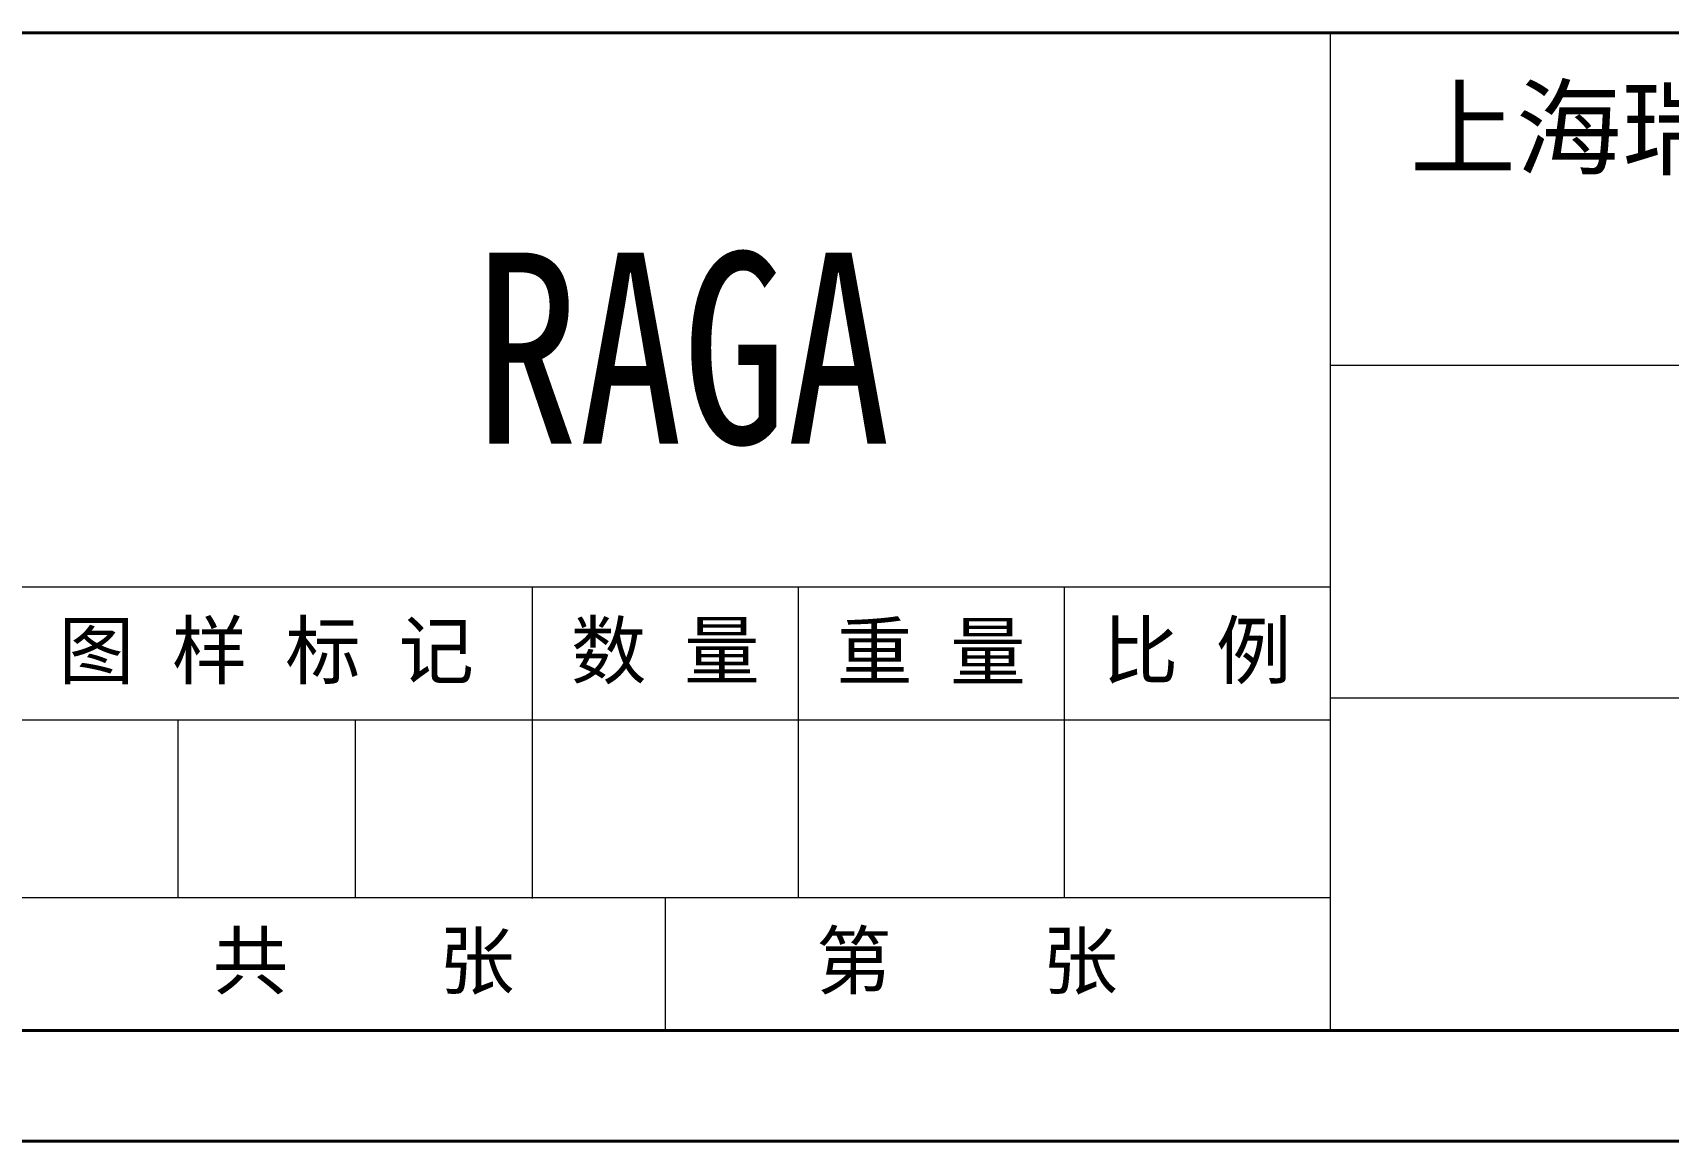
# Model space of a CAD drawing. Header units: millimetres. Extents: x 2271 to 4415, y 823 to 2339.
# Drawn here: x 3784.2 to 4161, y 823 to 1078.3 of the extents above; entities that cross this region are included whole.
import ezdxf

# ---------------------------------------------------------------- set-up
doc = ezdxf.new("R2010")
doc.units = ezdxf.units.MM
for name, color, linetype, lineweight in [('AM_BOR', 7, 'Continuous', 50), ('文字', 7, 'Continuous', 13), ('粗实线', 7, 'Continuous', 40), ('细实线', 3, 'Continuous', 13)]:
    doc.layers.add(name, color=color, linetype=linetype, lineweight=lineweight)
doc.styles.add('01', font='txt.shx')
doc.styles.get("Standard").update_dxf_attribs({"font": 'arial.ttf'})

# ---------------------------------------------------------------- blocks, each defined once
blk = doc.blocks.new('rA3')
at = {"layer": '粗实线'}
for p, q in [((748.384, 174.26), (568.384, 174.26)), ((358.384, 129.26), (748.384, 129.26)), ((333.384, 124.26), (753.384, 124.26))]:
    blk.add_line(p, q, dxfattribs=at)
at = {"layer": '细实线'}
for p, q in [((688.384, 174.26), (688.384, 129.26)), ((688.384, 159.26), (748.384, 159.26)), ((568.384, 149.26), (688.384, 149.26)), ((652.382, 149.216), (652.382, 135.216)), ((664.384, 149.26), (664.384, 135.26)), ((676.384, 149.26), (676.384, 135.26)), ((688.384, 144.26), (748.384, 144.26)), ((688.384, 143.26), (628.384, 143.26)), ((636.384, 143.26), (636.384, 135.26)), ((644.384, 143.26), (644.384, 135.26)), ((628.384, 135.26), (688.384, 135.26)), ((658.384, 135.26), (658.384, 129.26))]:
    blk.add_line(p, q, dxfattribs=at)
at = {"layer": '文字', "char_height": 2.5, "width": 72, "attachment_point": 5}
for s, insert in [('{\\fSimSun|b0|i0|c134|p2;图 样 标 记}', (640.383, 146.26)), ('{\\fSimSun|b0|i0|c134|p2;数 量}', (658.384, 146.26)), ('{\\fSimSun|b0|i0|c134|p2;重 量}', (670.384, 146.26)), ('{\\fSimSun|b0|i0|c134|p2;比 例}', (682.384, 146.26)), ('{\\fSimSun|b0|i0|c134|p2;共    张        第    张}', (658.384, 132.26))]:
    blk.add_mtext(s, dxfattribs=dict(at, insert=insert))

msp = doc.modelspace()

# ---------------------------------------------------------------- block references
at = {"layer": 'AM_BOR', "xscale": 5.104687500000001, "yscale": 5.104687500000001, "zscale": 5.104687500000001}
msp.add_blockref('rA3', (569.094, 188.726), dxfattribs=at)

# ---------------------------------------------------------------- texts
at = {"layer": '文字', "insert": (4235.514, 1040.455), "char_height": 17.86641, "width": 367.5375, "attachment_point": 5}
msp.add_mtext('{\\fSimSun|b0|i0|c134|p2;上海瑞基瑞然自动化技术\\P有限公司}', dxfattribs=at)
at = {"layer": '文字', "insert": (3933.944, 1005.299), "char_height": 44, "width": 278.4375, "attachment_point": 5, "style": '01'}
msp.add_mtext('{\\fSimSun|b0|i0|c134|p2;\\W0.8;RAGA}', dxfattribs=at)

doc.saveas('drawing.dxf')
